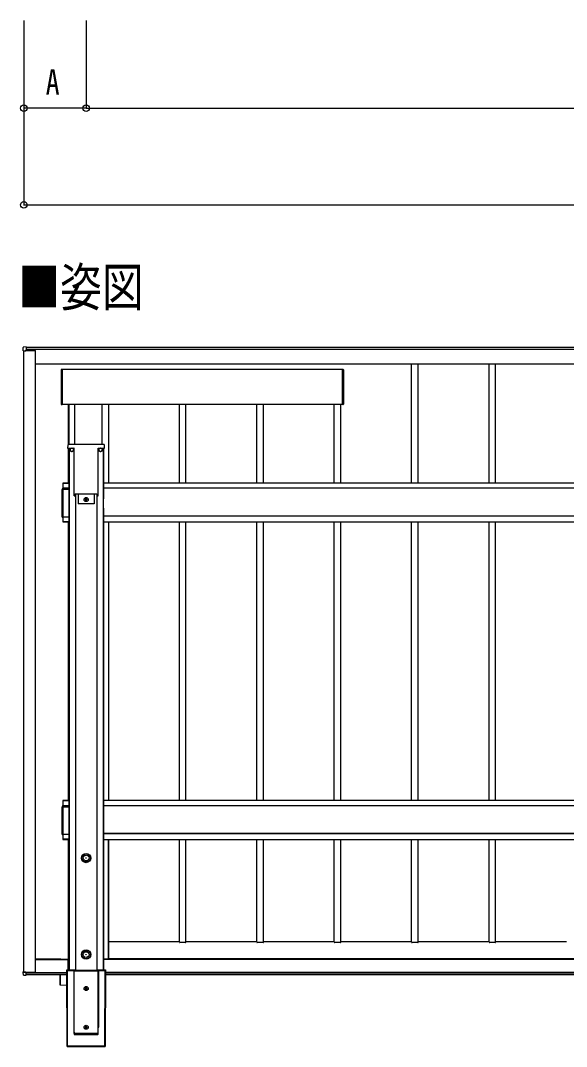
# Model space of a CAD drawing. Units: millimetres, scale not verified. Extents: x -8410 to 8410, y -5940 to 5940.
# Drawn here: x -6879 to -5469, y 162 to 2812 of the extents above; entities that cross this region are included whole.
import ezdxf
from ezdxf.enums import TextEntityAlignment as Align

# ---------------------------------------------------------------- set-up
doc = ezdxf.new("R2010")
doc.units = ezdxf.units.MM
doc.header["$LTSCALE"] = 30
for name, color, linetype in [('0-2_USER1', 3, 'Continuous'), ('0-5_YKK_A1', 4, 'Continuous'), ('0-6_YKK_D', 6, 'Continuous')]:
    doc.layers.add(name, color=color, linetype=linetype)
doc.styles.add('ＭＳ ゴシック', font='')
doc.styles.get('ＭＳ ゴシック').set_extended_font_data('MS Gothic')

msp = doc.modelspace()

# ---------------------------------------------------------------- linework, layer by layer
at = {"layer": '0-5_YKK_A1'}
for p, q in [((-6872.46, 1965.97), (-6872.46, 1968.12)), ((-6872.46, 1958.94), (-6872.46, 1965.97)), ((-6864.46, 1969.1), (-6871.99, 1968.61)), ((-6864.46, 1969.1), (-6871.99, 1968.61)), ((-6871.99, 1968.61), (-6871.99, 1968.61)), ((-6864.46, 1969.1), (-6864.46, 1966.9)), ((-3267.46, 1967.52), (-6864.46, 1967.52)), ((-3267.46, 1967.52), (-6864.46, 1967.52)), ((-6864.46, 1966.9), (-6864.46, 1966.38)), ((-3267.46, 1962.52), (-6864.46, 1962.52)), ((-6871.99, 1958.91), (-6866.28, 1958.89)), ((-6870.96, 353.97), (-6870.96, 1958.91)), ((-6866.28, 1958.89), (-6866.28, 1960.09)), ((-6865.96, 1960.24), (-6865.96, 1960.1)), ((-6865.96, 1960.1), (-6865.96, 1958.91)), ((-6841.46, 1959.96), (-6865.96, 1959.96)), ((-6865.68, 1960.69), (-6864.46, 1960.68)), ((-6865.66, 1960.4), (-6864.46, 1960.4)), ((-6865.46, 1960.4), (-6865.46, 1960.22)), ((-6865.46, 1960.22), (-6865.46, 1960.02)), ((-6840.96, 353.03), (-6840.96, 1959.99)), ((-6840.96, 1925.6), (-3290.96, 1925.6)), ((-6774.45, 1910), (-6774.45, 1821.19)), ((-6771.95, 1911.1), (-6773.52, 1911)), ((-6771.95, 1910.1), (-6771.95, 1911.1)), ((-6047.95, 1911.1), (-6046.39, 1911)), ((-6047.95, 1910.1), (-6047.95, 1911.1)), ((-6045.45, 1910), (-6045.45, 1821.19)), ((-5868.96, 1617.1), (-5868.96, 1925.6)), ((-5851.96, 1617.1), (-5851.96, 1925.6)), ((-5668.96, 1617.1), (-5668.96, 1925.6)), ((-5651.96, 1617.1), (-5651.96, 1925.6)), ((-6047.95, 1820.6), (-6771.95, 1820.6)), ((-6755.96, 1820.6), (-6755.96, 1717.3)), ((-6754.96, 1820.6), (-6754.96, 1717.39)), ((-6740.26, 1820.6), (-6740.26, 1717.39)), ((-6739.96, 1820.6), (-6739.96, 1717.39)), ((-6669.26, 1820.6), (-6669.26, 1717.39)), ((-6651.96, 1820.6), (-6651.96, 1617.1)), ((-6468.96, 1617.1), (-6468.96, 1820.6)), ((-6451.96, 1617.1), (-6451.96, 1820.6)), ((-6268.96, 1617.1), (-6268.96, 1820.6)), ((-6251.96, 1617.1), (-6251.96, 1820.6)), ((-6068.96, 1617.1), (-6068.96, 1820.6)), ((-6051.96, 1617.1), (-6051.96, 1820.6)), ((-6757.33, 1707.89), (-6742.32, 1707.89)), ((-6755.96, 1707.49), (-6755.96, 1617.1)), ((-6741.79, 1717.39), (-6755.37, 1717.39)), ((-6754.96, 1707.49), (-6754.96, 360.39)), ((-6753.76, 1707.49), (-6753.76, 360.39)), ((-6751.46, 1707.89), (-6751.46, 1703.89)), ((-6742.46, 1707.89), (-6742.46, 1703.89)), ((-6742.32, 1707.89), (-6741.32, 1707.89)), ((-6740.3, 1717.39), (-6741.79, 1717.39)), ((-6741.22, 1707.89), (-6741.32, 1707.89)), ((-6741.21, 1584.53), (-6741.21, 1707.74)), ((-6739.92, 1717.39), (-6740.3, 1717.39)), ((-6680, 1717.39), (-6739.92, 1717.39)), ((-6679.62, 1717.39), (-6680, 1717.39)), ((-6678.13, 1717.39), (-6679.62, 1717.39)), ((-6678.71, 1584.53), (-6678.71, 1707.74)), ((-6678.7, 1707.89), (-6678.6, 1707.89)), ((-6678.6, 1707.89), (-6677.6, 1707.89)), ((-6664.55, 1717.39), (-6678.13, 1717.39)), ((-6677.6, 1707.89), (-6662.59, 1707.89)), ((-6677.46, 1707.89), (-6677.46, 1703.89)), ((-6668.46, 1707.89), (-6668.46, 1703.89)), ((-6664.96, 1707.49), (-6664.96, 1576.36)), ((-6662.59, 1707.89), (-6662.09, 1707.89)), ((-6662.09, 1707.89), (-6662.56, 1715.51)), ((-6754.96, 1617.1), (-6769.96, 1617.1)), ((-6769.96, 1617.1), (-6769.96, 1617.04)), ((-6769.96, 1617.1), (-6769.96, 1617.1)), ((-6754.96, 1617.1), (-6769.96, 1617.1)), ((-6769.96, 1617.04), (-6769.96, 1616.52)), ((-6754.96, 1617.04), (-6769.96, 1617.04)), ((-3466.96, 1617.1), (-6664.96, 1617.1)), ((-3466.96, 1617.1), (-6664.96, 1617.1)), ((-6771.46, 1602.67), (-6771.46, 1600.55)), ((-6771.46, 1529.65), (-6771.46, 1600.55)), ((-6769.96, 1616.52), (-6769.96, 1604.03)), ((-6754.96, 1616.52), (-6769.96, 1616.52)), ((-6769.96, 1604.03), (-6769.96, 1602.5)), ((-6754.96, 1604.03), (-6769.96, 1604.03)), ((-6769.96, 1602.5), (-6769.96, 1600.56)), ((-6754.96, 1601.93), (-6769.96, 1601.93)), ((-6755.46, 1600.47), (-6769.96, 1600.47)), ((-6769.96, 1600.47), (-6769.96, 1529.57)), ((-6755.46, 1600.55), (-6769.66, 1600.55)), ((-6755.46, 1600.55), (-6755.46, 1600.47)), ((-3466.96, 1604.1), (-6664.96, 1604.1)), ((-6740.85, 1584.39), (-6741.2, 1584.39)), ((-6740.85, 1584.39), (-6740.35, 1584.39)), ((-6740.35, 1584.39), (-6738.31, 1584.39)), ((-6738, 1589.72), (-6738.31, 1584.39)), ((-6737.46, 1589.72), (-6737.46, 358.74)), ((-6730.46, 1589.72), (-6730.46, 1563.89)), ((-6689.46, 1563.89), (-6730.46, 1563.89)), ((-6709.48, 1573.45), (-6709.48, 1572.49)), ((-6689.46, 1589.72), (-6689.46, 1563.89)), ((-6682.46, 1589.72), (-6682.46, 358.74)), ((-6681.61, 1584.39), (-6679.57, 1584.39)), ((-6679.57, 1584.39), (-6679.07, 1584.39)), ((-6679.07, 1584.39), (-6678.72, 1584.39)), ((-6664.96, 1552.31), (-6664.96, 1576.28)), ((-6755.46, 1529.57), (-6769.96, 1529.57)), ((-6769.96, 1529.57), (-6769.96, 1517.65)), ((-6769.96, 1517.65), (-6769.96, 1517.18)), ((-6754.96, 1517.65), (-6769.96, 1517.65)), ((-6769.96, 1517.18), (-6754.96, 1517.18)), ((-6755.96, 1517.18), (-6755.96, 797.02)), ((-3466.96, 1532.34), (-6664.96, 1532.34)), ((-6664.96, 1517.18), (-3466.96, 1517.18)), ((-6651.96, 1517.18), (-6651.96, 797.02)), ((-6651.96, 1517.18), (-6651.96, 797.02)), ((-6468.96, 797.02), (-6468.96, 1517.18)), ((-6451.96, 797.02), (-6451.96, 1517.18)), ((-6268.96, 797.02), (-6268.96, 1517.18)), ((-6251.96, 797.02), (-6251.96, 1517.18)), ((-6068.96, 797.02), (-6068.96, 1517.18)), ((-6051.96, 797.02), (-6051.96, 1517.18)), ((-5868.96, 797.02), (-5868.96, 1517.18)), ((-5851.96, 797.02), (-5851.96, 1517.18)), ((-5668.96, 797.02), (-5668.96, 1517.18)), ((-5651.96, 797.02), (-5651.96, 1517.18)), ((-6754.96, 797.02), (-6769.96, 797.02)), ((-6769.96, 797.02), (-6769.96, 796.97)), ((-6769.96, 797.02), (-6769.96, 797.02)), ((-6754.96, 797.02), (-6769.96, 797.02)), ((-6769.96, 796.97), (-6769.96, 796.44)), ((-6754.96, 796.97), (-6769.96, 796.97)), ((-6769.96, 796.44), (-6769.96, 783.96)), ((-6754.96, 796.44), (-6769.96, 796.44)), ((-3466.96, 797.02), (-6664.96, 797.02)), ((-3466.96, 797.02), (-6664.96, 797.02)), ((-6771.46, 782.59), (-6771.46, 780.47)), ((-6771.46, 709.57), (-6771.46, 780.47)), ((-6769.96, 783.96), (-6769.96, 782.43)), ((-6754.96, 783.96), (-6769.96, 783.96)), ((-6769.96, 782.43), (-6769.96, 780.49)), ((-6754.96, 781.86), (-6769.96, 781.86)), ((-6755.46, 780.39), (-6769.96, 780.39)), ((-6769.96, 780.39), (-6769.96, 709.49)), ((-6755.46, 780.47), (-6769.66, 780.47)), ((-3466.96, 784.03), (-6664.96, 784.03)), ((-6755.46, 709.49), (-6769.96, 709.49)), ((-6769.96, 709.49), (-6769.96, 697.58)), ((-6769.96, 697.58), (-6769.96, 697.1)), ((-6754.96, 697.58), (-6769.96, 697.58)), ((-6769.96, 697.1), (-6754.96, 697.1)), ((-6755.96, 697.1), (-6755.96, 387.59)), ((-6664.96, 712.3), (-3466.96, 712.3)), ((-3466.96, 712.27), (-6664.96, 712.27)), ((-6664.96, 697.1), (-3466.96, 697.1)), ((-6652.96, 697.1), (-6652.96, 387.59)), ((-6651.96, 697.1), (-6651.96, 387.59)), ((-6468.96, 432.25), (-6468.96, 697.1)), ((-6451.96, 430.6), (-6451.96, 697.1)), ((-6268.96, 432.25), (-6268.96, 697.1)), ((-6251.96, 430.6), (-6251.96, 697.1)), ((-6068.96, 432.25), (-6068.96, 697.1)), ((-6051.96, 430.6), (-6051.96, 697.1)), ((-5868.96, 432.25), (-5868.96, 697.1)), ((-5851.96, 430.6), (-5851.96, 697.1)), ((-5668.96, 432.25), (-5668.96, 697.1)), ((-5651.96, 430.6), (-5651.96, 697.1)), ((-6469.26, 432.25), (-6651.96, 432.25)), ((-6452.96, 430.55), (-6467.96, 430.55)), ((-6269.26, 432.25), (-6451.96, 432.25)), ((-6252.96, 430.55), (-6267.96, 430.55)), ((-6069.26, 432.25), (-6251.96, 432.25)), ((-6052.96, 430.55), (-6067.96, 430.55)), ((-5869.26, 432.25), (-6051.96, 432.25)), ((-5852.96, 430.55), (-5867.96, 430.55)), ((-5669.26, 432.25), (-5851.96, 432.25)), ((-5652.96, 430.55), (-5667.96, 430.55)), ((-5469.26, 432.25), (-5651.96, 432.25)), ((-6774.96, 387.59), (-6840.96, 387.59)), ((-6840.96, 387.59), (-6755.96, 387.59)), ((-6840.96, 387.54), (-6755.96, 387.54)), ((-6840.96, 387.02), (-6755.96, 387.02)), ((-6755.96, 360.39), (-6755.96, 387.59)), ((-3467.96, 387.59), (-6663.96, 387.59)), ((-6663.96, 360.39), (-6663.96, 387.59)), ((-3467.96, 387.59), (-6663.96, 387.59)), ((-3467.96, 387.54), (-6663.96, 387.54)), ((-3467.96, 387.02), (-6663.96, 387.02)), ((-3479.96, 388.83), (-6651.96, 388.83)), ((-3479.96, 388.73), (-6651.96, 388.73)), ((-6872.46, 356.14), (-6872.46, 353.95)), ((-6872, 346.45), (-6872.46, 353.95)), ((-6870.96, 356.17), (-6871.96, 356.17)), ((-6871.96, 353.92), (-6866.26, 353.92)), ((-6871.5, 345.98), (-6864.46, 345.98)), ((-6871.46, 356.12), (-6870.96, 356.12)), ((-6871.46, 353.97), (-6871.46, 356.12)), ((-6871.46, 354.61), (-6870.96, 354.61)), ((-6865.96, 353.97), (-6871.46, 353.97)), ((-6866.26, 352.71), (-6866.26, 353.92)), ((-6865.96, 353.97), (-6865.96, 353.93)), ((-6865.96, 353.93), (-6865.96, 352.74)), ((-6841.46, 353), (-6865.96, 353)), ((-6865.66, 352.48), (-6865.66, 352.44)), ((-6864.46, 352.11), (-6865.66, 352.11)), ((-6865.46, 352.86), (-6865.46, 353)), ((-6865.46, 352.86), (-6759.82, 352.86)), ((-6865.46, 352.55), (-6759.82, 352.55)), ((-6865.46, 352.52), (-6759.82, 352.52)), ((-6864.46, 352.44), (-6864.46, 352.11)), ((-6864.46, 352.2), (-6759.82, 352.2)), ((-6864.46, 346.42), (-6864.46, 352.11)), ((-6864.46, 348.01), (-6759.81, 348.01)), ((-6864.46, 347.53), (-6759.81, 347.53)), ((-6864.46, 346.42), (-6864.46, 345.98)), ((-6776.96, 347.53), (-6776.96, 320.48)), ((-6776.67, 320.18), (-6776.67, 347.53)), ((-6759.21, 161.98), (-6759.85, 360.39)), ((-6759.85, 360.39), (-6738.59, 360.39)), ((-6759.21, 161.98), (-6759.85, 360.39)), ((-6759.85, 360.38), (-6759.39, 359.55)), ((-6759.85, 360.38), (-6738.59, 360.38)), ((-6759.39, 359.55), (-6758.76, 162.04)), ((-6758.39, 358.55), (-6759.39, 359.54)), ((-6741.08, 359.54), (-6759.39, 359.54)), ((-6757.77, 163.04), (-6758.39, 358.55)), ((-6758.39, 358.55), (-6742.01, 358.55)), ((-6742.02, 358.44), (-6741.55, 211.91)), ((-6742.02, 358.44), (-6741.55, 357.57)), ((-6741.55, 357.57), (-6741.55, 211.91)), ((-6740.55, 358.56), (-6741.08, 359.54)), ((-6740.55, 358.56), (-6740.55, 357.52)), ((-6679.37, 358.56), (-6740.55, 358.56)), ((-6740.55, 357.52), (-6679.37, 357.52)), ((-6740.55, 195.28), (-6740.55, 357.52)), ((-6738.59, 360.38), (-6738.34, 358.74)), ((-6738.34, 358.74), (-6681.46, 358.74)), ((-6681.46, 358.74), (-6681.21, 360.38)), ((-6681.21, 360.39), (-6660.07, 360.39)), ((-6681.21, 360.38), (-6660.07, 360.38)), ((-6678.84, 359.54), (-6679.37, 358.56)), ((-6679.37, 358.56), (-6679.37, 357.52)), ((-6679.37, 357.52), (-6679.37, 195.28)), ((-6660.53, 359.54), (-6678.84, 359.54)), ((-6677.9, 358.44), (-6678.37, 211.91)), ((-6678.37, 357.57), (-6677.9, 358.44)), ((-6678.37, 211.91), (-6678.37, 357.57)), ((-6677.91, 358.55), (-6661.53, 358.55)), ((-6661.53, 358.55), (-6662.15, 163.04)), ((-6660.53, 359.54), (-6661.53, 358.55)), ((-6661.16, 162.04), (-6660.53, 359.55)), ((-6660.07, 360.39), (-6660.71, 161.98)), ((-6660.07, 360.39), (-6660.71, 161.98)), ((-6660.07, 360.38), (-6660.53, 359.55)), ((-3471.81, 348.01), (-6660.11, 348.01)), ((-6660.11, 347.53), (-3471.81, 347.53)), ((-3471.82, 352.86), (-6660.1, 352.86)), ((-3471.82, 352.55), (-6660.1, 352.55)), ((-3471.82, 352.52), (-6660.1, 352.52)), ((-3471.82, 352.2), (-6660.1, 352.2)), ((-6759.72, 319.88), (-6776.67, 320.18)), ((-6709.48, 310.21), (-6709.48, 309.25)), ((-6679.37, 195.28), (-6740.55, 195.28)), ((-6740.55, 192.66), (-6679.37, 192.66)), ((-6709.48, 210.21), (-6709.48, 209.25)), ((-6759.21, 161.98), (-6758.77, 162.04)), ((-6660.71, 161.98), (-6759.21, 161.98)), ((-6758.77, 162.04), (-6661.15, 162.04)), ((-6757.77, 163.04), (-6758.76, 162.04)), ((-6662.15, 163.04), (-6757.77, 163.04)), ((-6662.15, 163.04), (-6661.16, 162.04)), ((-6660.71, 161.98), (-6661.15, 162.04))]:
    msp.add_line(p, q, dxfattribs=at)
for points in [[(-6864.46, 1966.38), (-6864.46, 1960.68), (-6864.46, 1960.4)], [(-6865.66, 1960.02), (-6840.96, 1960.02), (-6840.96, 1959.99)], [(-6773.52, 1820.19), (-6771.95, 1820.1), (-6771.95, 1821.1), (-6771.95, 1910.1)], [(-6047.95, 1910.6), (-6771.95, 1910.6), (-6771.95, 1820.6)], [(-6046.39, 1820.19), (-6047.95, 1820.1), (-6047.95, 1821.1), (-6047.95, 1910.1)], [(-6757.36, 1715.51), (-6757.83, 1707.89), (-6757.33, 1707.89)], [(-6666.16, 1707.49), (-6666.16, 743.33), (-6666.16, 360.39)], [(-6738, 1589.72), (-6681.92, 1589.72), (-6681.61, 1584.39)], [(-6711.4, 1574.41), (-6712.36, 1574.41), (-6712.36, 1575.37), (-6711.4, 1575.37)], [(-6710.44, 1576.33), (-6710.44, 1577.29), (-6709.48, 1577.29), (-6709.48, 1576.33)], [(-6709.48, 1572.49), (-6710.44, 1572.49), (-6710.44, 1573.45)], [(-6708.52, 1575.37), (-6707.56, 1575.37), (-6707.56, 1574.41), (-6708.52, 1574.41)], [(-6664.96, 1552.31), (-6664.96, 743.33), (-6664.96, 360.39)], [(-6865.66, 352.48), (-6864.46, 352.48), (-6864.46, 352.44)], [(-6865.66, 352.11), (-6865.66, 352.44), (-6864.46, 352.44)], [(-6865.46, 352.48), (-6865.46, 352.52), (-6865.46, 352.55), (-6865.46, 352.86)], [(-6711.4, 311.17), (-6712.36, 311.17), (-6712.36, 312.13), (-6711.4, 312.13)], [(-6710.44, 313.09), (-6710.44, 314.05), (-6709.48, 314.05), (-6709.48, 313.09)], [(-6709.48, 309.25), (-6710.44, 309.25), (-6710.44, 310.21)], [(-6708.52, 312.13), (-6707.56, 312.13), (-6707.56, 311.17), (-6708.52, 311.17)], [(-6711.4, 211.17), (-6712.36, 211.17), (-6712.36, 212.13), (-6711.4, 212.13)], [(-6710.44, 213.09), (-6710.44, 214.05), (-6709.48, 214.05), (-6709.48, 213.09)], [(-6708.52, 212.13), (-6707.56, 212.13), (-6707.56, 211.17), (-6708.52, 211.17)], [(-6740.91, 195.29), (-6740.64, 193.34), (-6740.55, 192.71), (-6740.55, 192.66)], [(-6709.48, 209.25), (-6710.44, 209.25), (-6710.44, 210.21)]]:
    msp.add_lwpolyline(points, dxfattribs=at)
for centre, radius in [((-6746.96, 1703.39), 5), ((-6672.96, 1703.39), 5), ((-6709.96, 1574.89), 5.3), ((-6709.95, 648.8), 12), ((-6709.95, 648.8), 10.88), ((-6709.95, 648.8), 7.48), ((-6709.95, 648.8), 0.5), ((-6709.97, 399.43), 12), ((-6709.97, 399.43), 10.88), ((-6709.97, 399.43), 7.48), ((-6709.97, 399.43), 0.5), ((-6709.96, 311.65), 5.3), ((-6709.96, 211.65), 5.3)]:
    msp.add_circle(centre, radius, dxfattribs=at)
for centre, radius, start, end in [((-6871.96, 1968.12), 0.5, 93.6779, 180), ((-6871.96, 1968.12), 0.5, 93.45768, 179.96389), ((-6872.1, 1961.12), 2.22, 260.72687, 272.90443), ((-6866.2, 1961.65), 1.56, 266.97246, 278.66465), ((-6866.2, 1960.45), 1.56, 266.97246, 278.66465), ((-6865.74, 1961.47), 1.45, 261.04481, 272.9634), ((-6864.56, 1960.61), 1.12, 176.1775, 190.80808), ((-6841.34, 1962.37), 2.41, 267.0366, 278.95519), ((-6773.45, 1910), 1, 93.5, 180), ((-6046.45, 1910), 1, 0, 86.5), ((-6773.45, 1821.19), 1, 180, 266.5), ((-6046.45, 1821.19), 1, 273.5, 0), ((-6755.37, 1715.39), 2, 90, 176.5), ((-6746.96, 1703.89), 4.5, 180, 270), ((-6746.96, 1703.89), 4.5, 270, 0), ((-6672.96, 1703.89), 4.5, 180, 270), ((-6672.96, 1703.89), 4.5, 270, 0), ((-6664.55, 1715.39), 2, 3.5, 90), ((-6770.33, 1595.52), 7.23, 87.0366, 98.95519), ((-6770.33, 1607.69), 7.23, 261.04481, 272.9634), ((-6769.74, 1601.99), 1.45, 261.04481, 272.9634), ((-6755.46, 1600.05), 0.5, 0.03931, 90.03926), ((-6755.46, 1599.97), 0.5, 0.03931, 90.03926), ((-6711.4, 1576.33), 0.96, 270, 0), ((-6711.4, 1573.45), 0.96, 0, 90), ((-6708.52, 1576.33), 0.96, 180, 270), ((-6708.52, 1573.45), 0.96, 90, 180), ((-6770.33, 1536.79), 7.23, 261.04481, 272.9634), ((-6755.46, 1530.07), 0.5, 269.96074, 359.96069), ((-6770.33, 775.45), 7.23, 87.0366, 98.95519), ((-6770.33, 787.62), 7.23, 261.04481, 272.9634), ((-6769.74, 781.92), 1.45, 261.04481, 272.9634), ((-6770.33, 716.72), 7.23, 261.04481, 272.9634), ((-6469.19, 430.8), 1.45, 81.04481, 92.9634), ((-6468.21, 435.37), 4.82, 261.04481, 272.9634), ((-6452.71, 435.37), 4.82, 267.0366, 278.95519), ((-6269.19, 430.8), 1.45, 81.04481, 92.9634), ((-6268.21, 435.37), 4.82, 261.04481, 272.9634), ((-6252.71, 435.37), 4.82, 267.0366, 278.95519), ((-6069.19, 430.8), 1.45, 81.04481, 92.9634), ((-6068.21, 435.37), 4.82, 261.04481, 272.9634), ((-6052.71, 435.37), 4.82, 267.0366, 278.95519), ((-5869.19, 430.8), 1.45, 81.04481, 92.9634), ((-5868.21, 435.37), 4.82, 261.04481, 272.9634), ((-5852.71, 435.37), 4.82, 267.0366, 278.95519), ((-5669.19, 430.8), 1.45, 81.04481, 92.9634), ((-5668.21, 435.37), 4.82, 261.04481, 272.9634), ((-5652.71, 435.37), 4.82, 267.0366, 278.95519), ((-5469.19, 430.8), 1.45, 81.04481, 92.9634), ((-6871.5, 346.48), 0.5, 183.51603, 270), ((-6866.19, 353.39), 0.692, 263.85774, 289.0594), ((-6841.34, 355.41), 2.41, 267.0366, 278.95519), ((-6740.78, 363.03), 5.51, 261.98271, 272.37953), ((-6740.54, 357.56), 1, 90.33323, 179.58819), ((-6679.38, 357.56), 1, 0.41181, 89.66677), ((-6679.14, 363.03), 5.51, 267.62047, 278.01729), ((-6776.66, 320.48), 0.3, 180, 269), ((-6711.4, 313.09), 0.96, 270, 0), ((-6711.4, 310.21), 0.96, 0, 90), ((-6708.52, 313.09), 0.96, 180, 270), ((-6708.52, 310.21), 0.96, 90, 180), ((-6711.4, 213.09), 0.96, 270, 0), ((-6708.52, 213.09), 0.96, 180, 270), ((-6740.56, 213.23), 17.95, 268.85343, 270.01591), ((-6711.4, 210.21), 0.96, 0, 90), ((-6708.52, 210.21), 0.96, 90, 180), ((-6979.53, 236.19), 303.3, 351.74911, 352.24905), ((-6679.37, 213.23), 17.95, 269.98409, 271.14657)]:
    msp.add_arc(centre, radius, start, end, dxfattribs=at)
for centre, major_axis, ratio, start_param, end_param in [((-6865.68, 1960.09), (-0.501, 0.331), 0.996522, 5.2947244, 6.8655207), ((-6865.66, 1960.1), (-0.234, 0.189), 0.99347, 5.390743, 6.9615393), ((-6741.25, 1707.39), (0.031, 0.5), 0.061627, 5.5016142, 6.2870124), ((-6678.67, 1707.39), (-0.031, 0.5), 0.061627, 6.2793582, 7.0647564), ((-6741.17, 1584.89), (0.031, 0.5), 0.061627, 2.3600215, 3.1454197), ((-6678.75, 1584.89), (-0.031, 0.5), 0.061627, 3.1377656, 3.9231638), ((-6871.96, 356.14), (-0.501, 0), 0.052336, 4.7161261, 6.2831955), ((-6871.96, 353.95), (-0.501, 0), 0.052336, 6.2831751, 7.8502445), ((-6866.26, 353.93), (-0.3, 0), 0.052434, 1.5707963, 3.1415927), ((-6865.66, 352.71), (-0.6, 0), 0.995429, 6.2831853, 7.8539816), ((-6865.66, 352.78), (-0.3, 0), 0.995429, 6.2831853, 7.8539816), ((-6865.66, 352.74), (-0.3, 0), 0.992228, 6.2831853, 7.8539816), ((-6759.85, 359.89), (-0.002, 0.5), 0.061078, 6.1695427, 6.2219864), ((-6758.4, 359.55), (1, 0), 0.113935, 3.2029649, 3.2554086), ((-6741.02, 358.43), (0.479, -0.888), 0.991726, 4.1078282, 4.2175476), ((-6741.08, 358.55), (0.529, 0.886), 0.878896, 0.5965642, 2.0539141), ((-6678.84, 358.55), (-0.529, 0.886), 0.878896, 4.2292712, 5.6866211), ((-6678.91, 358.43), (-0.479, -0.888), 0.991726, 2.0656377, 2.1753571), ((-6661.52, 359.55), (1, 0), 0.113935, 6.1693694, 6.2218131), ((-6660.07, 359.89), (0.002, 0.5), 0.061078, 0.0611989, 0.1136426), ((-6740.55, 213.08), (0, -19.11), 0.052342, 4.7734755, 5.9105409), ((-6737.43, 192.66), (-0.16, 50), 0.0623, 1.5182266, 1.5705921), ((-6682.49, 192.66), (0.16, 50), 0.0623, 4.7125932, 4.7649587), ((-6679.37, 213.08), (0, -19.11), 0.052342, 0.3726444, 1.5097098), ((-6758.71, 161.98), (0.5, 0), 0.008727, 3.0806179, 3.1328939), ((-6758.77, 163.04), (0, 1), 0.061078, 3.1501231, 3.2023991), ((-6661.15, 163.04), (0, 1), 0.061078, 3.0807862, 3.1330623), ((-6661.21, 161.98), (0.5, 0), 0.008727, 0.0086987, 0.0609748)]:
    msp.add_ellipse(centre, major_axis=major_axis, ratio=ratio, start_param=start_param, end_param=end_param, dxfattribs=at)
at = {"layer": '0-6_YKK_D'}
for p, q in [((-6870.96, 2812.41), (-6870.96, 2584.96)), ((-6870.96, 2812.41), (-6870.96, 2334.96)), ((-6709.96, 2812.41), (-6709.96, 2584.96)), ((-6709.96, 2812.41), (-6709.96, 2584.96)), ((-6709.96, 2585.96), (-6870.96, 2585.96)), ((-6709.96, 2585.96), (-3421.96, 2585.96)), ((-6870.96, 2335.96), (-3260.96, 2335.96))]:
    msp.add_line(p, q, dxfattribs=at)
for centre in [(-6870.96, 2585.96), (-6709.96, 2585.96), (-6709.96, 2585.96), (-6870.96, 2335.96)]:
    msp.add_circle(centre, 8.5, dxfattribs=at)

# ---------------------------------------------------------------- texts
at = {"layer": '0-2_USER1', "style": 'ＭＳ ゴシック', "width": 0.8}
msp.add_text('■姿図', height=98.97, dxfattribs=at).set_placement((-6885.36, 2044.52), align=Align.BOTTOM_LEFT)
at = {"layer": '0-6_YKK_D', "style": 'ＭＳ ゴシック', "width": 0.8}
msp.add_text('A', height=65.98, dxfattribs=at).set_placement((-6814.46, 2600.96), align=Align.BOTTOM_LEFT)

doc.saveas('drawing.dxf')
